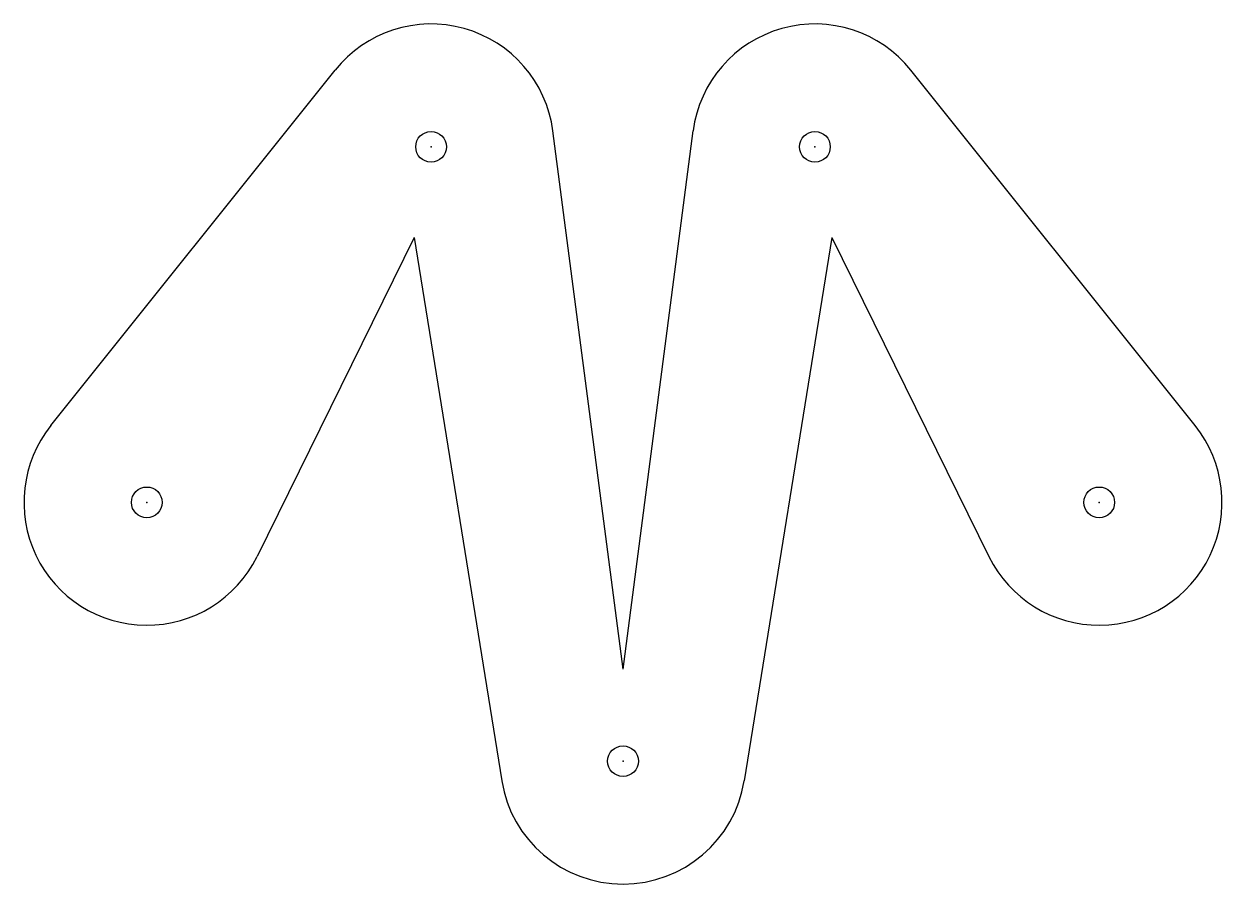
# Model space of a CAD drawing. Header units: centimetres. Extents: x -1.95 to 1.95, y -0.4 to 2.4.
import ezdxf

# ---------------------------------------------------------------- set-up
doc = ezdxf.new("R2010")
doc.units = ezdxf.units.CM
doc.header["$MEASUREMENT"] = 0
doc.layers.add('Thumb MCPP ligament  v1 v3_Sketch1', color=7, linetype='Continuous')

msp = doc.modelspace()

# ---------------------------------------------------------------- linework, layer by layer
at = {"layer": 'Thumb MCPP ligament  v1 v3_Sketch1'}
for p, q in [((-1.8629, 1.0923, 0.06), (-0.9374, 2.2498, 0.06)), ((1.8629, 1.0923, 0.06), (0.9374, 2.2498, 0.06)), ((0, 0.3, 0.06), (-0.2284, 2.0517, 0.06)), ((0, 0.3, 0.06), (0.2284, 2.0517, 0.06)), ((-0.6804, 1.7052, 0.06), (-1.1916, 0.666, 0.06)), ((-0.6804, 1.7052, 0.06), (-0.3949, -0.0637, 0.06)), ((0.6804, 1.7052, 0.06), (0.3949, -0.0637, 0.06)), ((0.6804, 1.7052, 0.06), (1.1916, 0.666, 0.06))]:
    msp.add_line(p, q, dxfattribs=at)
for centre in [(-0.625, 2, 0.06), (0.625, 2, 0.06), (-1.5505, 0.8425, 0.06), (1.5505, 0.8425, 0.06), (0, 0, 0.06)]:
    msp.add_circle(centre, 0.05, dxfattribs=at)
for centre, start, end in [((-0.625, 2, 0.06), 7.4273, 141.354), ((0.625, 2, 0.06), 38.646, 172.5727), ((-1.5505, 0.8425, 0.06), 141.354, 333.8078), ((1.5505, 0.8425, 0.06), 206.1922, 38.646), ((0, 0, 0.06), 189.1695, 350.8305)]:
    msp.add_arc(centre, 0.4, start, end, dxfattribs=at)
for p in [(-0.625, 2, 0.06), (0.625, 2, 0.06), (-1.5505, 0.8425, 0.06), (1.5505, 0.8425, 0.06), (0, 0, 0.06)]:
    msp.add_point(p, dxfattribs=at)

doc.saveas('drawing.dxf')
